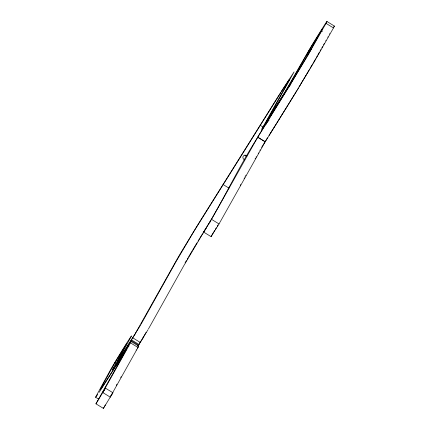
<?xml version="1.0" encoding="UTF-8"?>
<svg xmlns="http://www.w3.org/2000/svg" width="430" height="430" viewBox="0 0 430 430"><rect width="100%" height="100%" fill="white"/><g stroke="black" fill="none" stroke-linecap="round" stroke-linejoin="round"><path stroke-width="0.64" d="M289.481 79.421L262.397 128.07M261.762 129.306L262.338 128.167M112.52 369.612L112.633 369.327M138.584 346.413L111.988 393.88M95.621 397.04L110.8 369.3A20.581 0.392 -58.5 0 1 125.039 345.758A20.581 0.392 -58.5 0 1 130.451 337.948L117.309 361.711M266.39 121.776L294.098 71.869L281.29 91.515M100.341 389.268L115.562 361.614L126.769 343.602L113.074 368.424M329.783 33.691L329.6 34.056M112.757 369.064L112.999 368.569M120.008 359.249L131.069 341.829L102.652 392.622L105.452 388.161L112.918 392.74L103.394 408.403L95.933 403.818L126.506 349.31L118.621 361.453M95.933 403.818L105.452 388.161M103.394 408.403L104.044 407.253M104.366 406.673L105.334 404.947M116.283 385.43L116.922 384.286M120.712 377.535L121.174 376.707M146.125 332.315L143.856 336.335M110.741 396.1L111.365 394.987M264.708 142.663L219.026 223.939L211.071 236.634L203.605 232.049C222.772 201.6 238.419 167.265 257.753 137.261L265.213 141.846L264.214 143.147M291.481 82.512L305.907 58.157L322.344 29.025L311.815 45.843L288.858 85.919A17.544 0.333 -58.5 0 1 288.675 86.226L288.17 87.064A16.491 0.317 -58.5 0 1 287.788 87.693L261.779 129.296M300.344 84.774L314.351 61.603L333.481 27.945L326.015 23.36L306.493 57.695L291.191 82.985M211.071 236.634L213.581 232.152M240.268 185.314L240.698 184.545M244.095 178.488L244.278 178.154M244.831 177.165L245.019 176.838M245.702 175.617L245.96 175.155M255.124 158.772L255.42 158.251M141.024 324.301L176.02 261.671L193.376 232.281A37.007 0.71 -58.5 0 1 194.107 231.098L194.543 230.389A48.38 0.924 -58.5 0 1 195.086 229.512L280.779 92.713M148.468 328.918L183.696 265.89L200.842 236.865A37.007 0.71 -58.5 0 1 201.573 235.683L202.009 234.974A48.38 0.924 -58.5 0 1 202.551 234.092L203.976 231.797M203.605 232.049L211.56 219.354L257.242 138.084M258.204 153.29L258.425 152.897M217.333 226.169L217.967 225.04M256 157.208L256.296 156.687M323.543 44.854L323.742 44.5M324.043 43.967L324.258 43.586M325.757 40.92L325.967 40.544M327.827 37.233L328.047 36.835M320.388 50.45L320.103 50.96M320.581 50.111L320.861 49.611M321.817 47.918L322.027 47.553M322.333 47.01L322.538 46.644M318.689 53.454L318.41 53.944M318.872 53.132L319.141 52.653M319.232 52.492L319.42 52.159M317.082 56.276L317.372 55.766M317.942 54.76L318.13 54.433M316.254 57.727L316.437 57.4M316.716 56.916L316.899 56.593M314.996 59.92L315.195 59.577M315.394 59.233L315.685 58.722M140.551 325.139L127.764 345.586M148.049 329.665L142.534 338.512M313.685 62.199L313.959 61.732M314.115 61.452L314.69 60.453M312.771 63.785L312.39 64.446M313.276 62.914L313.475 62.57M311.745 65.548L311.1 66.661M311.965 65.177L312.25 64.688M310.696 67.354L311.008 66.822M309.756 68.961L309.374 69.617M310.277 68.074L310.487 67.714M259.892 150.323L260.177 149.833M308.982 70.283L309.218 69.88M188.496 257L188.765 256.549M307.939 72.057L307.67 72.514M308.052 71.864L308.724 70.724M189.039 256.087L189.281 255.678M189.523 255.269L190.017 254.431M306.703 74.148L306.375 74.702M306.832 73.928L307.471 72.847M190.27 254.001L190.528 253.566M143.803 336.427L143.421 337.066M305.902 75.503L305.08 76.884M305.966 75.39L306.171 75.046M190.786 253.13L191.291 252.292M191.527 251.889L191.769 251.48M304.913 77.169L303.795 79.034M192.017 251.072L192.264 250.658M303.623 79.324L302.478 81.232M192.769 249.814L195.731 244.906M261.639 147.388L262.021 146.754M302.376 81.404L301.645 82.624M300.5 84.517L301.021 83.656M301.231 83.307L301.543 82.796M262.149 146.539L262.682 145.652M299.087 86.855L299.737 85.78M299.925 85.473L300.242 84.946M291.244 83.232L288.826 87.204M195.978 244.493L196.483 243.665M143.276 337.303L142.83 338.028M262.956 145.206L263.23 144.754M297.232 89.908L297.651 89.225M297.78 89.01L298.904 87.5M298.802 87.328L300.393 85.038M285.074 91.826L306.359 54.717A20.581 0.392 -58.5 0 1 319.802 32.449L322.527 28.117A20.581 0.392 -58.5 0 1 326.015 23.36M288.637 87.182L257.312 137.648M289.347 86.021L257.79 137.197L265.256 141.782L298.323 88.446M289.648 85.855L290.863 83.861M196.736 243.251L196.994 242.832M263.37 144.523L264.068 143.378M295.26 93.154L295.539 92.692M295.679 92.461L296.243 91.536M296.528 91.069L296.813 90.606M284.859 92.176L266.417 121.738M198.063 241.074L199.138 239.316M293.695 95.713L291.712 98.943M293.835 95.476L294.975 93.616M135.369 333.449L177.348 258.731A88.596 1.693 -58.5 0 1 178.939 255.995A63.463 1.215 -58.5 0 1 181.03 252.426L197.467 225.341A92.321 1.763 -58.5 0 1 200.256 220.843L278.855 95.374L289.465 79.383M135.676 333.266L126.522 347.564M199.681 238.44L201.304 235.796M143.142 337.846L137.896 346.274M291.572 99.169L290.46 100.98M201.821 234.957L202.342 234.119M264.772 142.228L265.337 141.32M288.148 104.732L287.476 105.812M288.283 104.517L289.498 102.539M289.637 102.319L290.32 101.206M202.858 233.275L203.379 232.431M204.148 231.517L204.497 230.953M265.477 141.094L266.17 139.976M286.036 108.15L284.875 110.021M286.165 107.941L286.821 106.882M287.084 106.457L287.348 106.027M204.669 230.673L204.841 230.399M205.126 229.942L205.69 229.034M205.97 228.577L206.25 228.126M142.459 338.63L142.12 339.179M281.79 114.993L281.435 115.562M281.908 114.799L282.515 113.821M282.763 113.429L283.87 111.639M283.999 111.44L284.751 110.225M208.572 224.395L208.889 223.879M209.845 222.337L210.485 221.316M266.444 139.535L266.713 139.105M277.635 121.663L278.248 120.68M278.398 120.432L279.129 119.266M279.242 119.083L279.586 118.535M279.699 118.352L280.387 117.245M280.618 116.874L281.204 115.939M266.847 138.89L267.562 137.745M272.609 129.693L271.991 130.682M272.856 129.301L273.184 128.774M273.27 128.64L274.028 127.436M274.109 127.301L274.786 126.221M274.931 125.985L276.119 124.087M276.27 123.851L276.872 122.883M277.173 122.399L277.479 121.91M127.979 345.596L114.783 366.441M120.153 359.373L116.138 365.769M268.96 135.52L269.658 134.402M269.803 134.176L270.513 133.042M270.653 132.822L271.002 132.257M271.142 132.031L271.851 130.908M137.81 346.048L138.164 345.489M138.24 345.371L138.976 344.193M139.078 344.027L139.492 343.371M139.546 343.285L139.75 342.957M139.96 342.624L140.325 342.043M140.374 341.958L141.11 340.791M141.266 340.544L141.9 339.528M110.467 396.648L112.918 392.74M213.925 231.609L214.608 230.518M215.29 229.432L216.311 227.798M126.146 348.16L118.809 359.727M118.202 362.13L115.455 366.86M115.525 366.371L99.206 392.273M114.971 367.252L114.821 367.494A84.097 1.607 -58.5 0 1 109.79 375.428L106.597 380.41M136.079 350.122L136.256 349.837M137.363 348.123L137.665 347.666M114.316 367.161L114.02 367.607M113.945 367.72L113.563 368.29M137.815 347.429L138.562 346.387M97.739 394.455L95.75 397.164M101.195 388.559L100.781 389.129M101.098 388.698L101.131 388.65A46.306 0.887 -58.5 0 0 106.635 380.346M334.422 26.085L326.956 21.5M321.468 30.675L322.538 31.325M310.573 47.999L311.637 48.649M310.24 48.59L311.304 49.24M309.906 49.181L310.976 49.832M309.579 49.772L310.643 50.423M309.245 50.364L310.31 51.014M308.912 50.95L309.982 51.605M308.579 51.541L309.648 52.197M308.251 52.132L309.315 52.788M307.918 52.723L308.982 53.379M307.606 53.282L308.67 53.938M307.289 53.847L308.353 54.497M306.977 54.406L308.041 55.061M306.66 54.965L307.724 55.62M268.073 119.502L269.137 120.158M267.25 120.814L268.315 121.47M266.417 122.136L267.487 122.792M265.584 123.469L266.654 124.125M260.22 125.313L263.418 127.28M223.1 184.529L228.97 188.13M211.56 219.354L219.026 223.939M132.816 337.878L140.282 342.463M131.542 339.915L139.008 344.5M131.123 340.582L138.589 345.166M130.704 341.248L138.17 345.833M130.559 342.898L138.025 347.483M127.844 345.811L128.909 346.467M115.009 362.581L116.079 363.237M102.937 392.644L110.403 397.223M95.594 397.255L98.793 399.217M187.211 259.199A63.463 1.215 -58.5 0 1 187.969 257.898M185.072 262.875A88.596 1.693 -58.5 0 1 186.405 260.58M333.529 27.257A20.581 0.392 -58.5 0 1 333.481 27.945M100.722 389.225A50.59 0.968 -58.5 0 1 100.378 389.204M112.843 369.332A17.544 0.333 -58.5 0 1 112.794 369.397M113.138 368.918A16.491 0.317 -58.5 0 1 113.004 369.112M246.487 156.461A2.601 2.338 29.3 0 1 244.95 154.945M244.831 159.917A2.601 2.338 29.3 0 1 243.143 156.375A2.601 2.338 29.3 0 1 247.04 155.94"/></g></svg>
